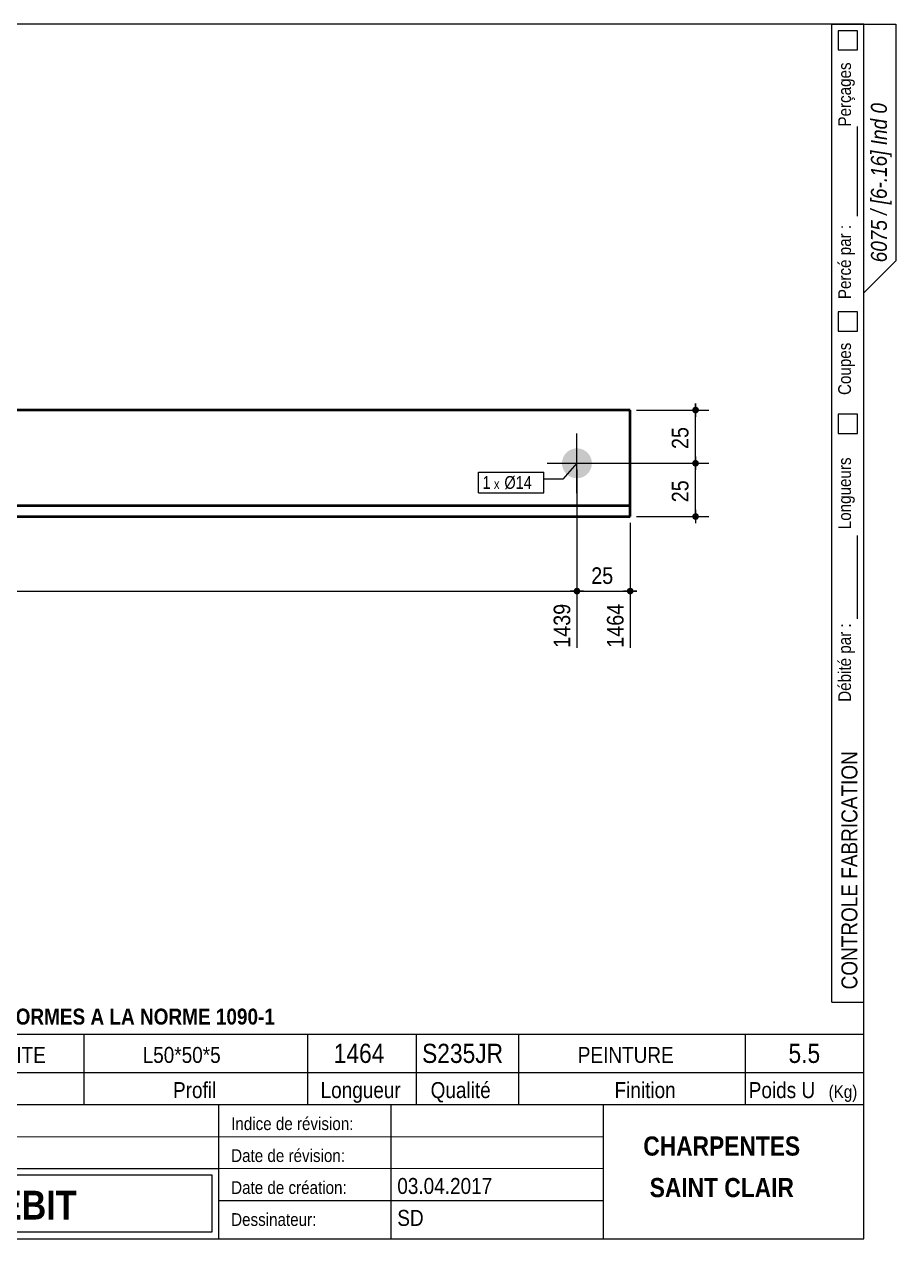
# Model space of a CAD drawing. Header units: millimetres. Extents: x 2 to 287, y 5 to 195.
# Drawn here: x 150.6 to 287, y 5 to 195 of the extents above; entities that cross this region are included whole.
import ezdxf

# ---------------------------------------------------------------- set-up
doc = ezdxf.new("R2010")
doc.units = ezdxf.units.MM
for name, color, linetype, lineweight in [('Autre type objet', 1, 'Continuous', 0), ('Boulon', 7, 'Continuous', 0), ('Cotation', 7, 'Continuous', 0), ('Désignation boulon', 3, 'Continuous', 0), ('Feuille dessin', 5, 'Continuous', 0), ('Piece', 2, 'Continuous', 0)]:
    doc.layers.add(name, color=color, linetype=linetype, lineweight=lineweight)
doc.styles.add('ARIAL', font='ARIAL.TTF')
doc.styles.add('ARIAL_BOLD', font='ARIALBD.TTF')
doc.styles.add('ARIAL_ITALIC', font='ARIALI.TTF')
doc.styles.add('COMIC_SANS_MS', font='COMIC.TTF')

# ---------------------------------------------------------------- blocks, each defined once
blk = doc.blocks.new('*A1')
at = {"layer": 'Boulon'}
blk.add_hatch(color=256, dxfattribs=at).paths.add_polyline_path([(237.06, 123.98), (237, 123.99), (236.94, 123.99), (236.88, 123.99), (236.83, 124), (236.77, 124.01), (236.71, 124.02), (236.66, 124.03), (236.6, 124.04), (236.55, 124.05), (236.49, 124.07), (236.44, 124.08), (236.38, 124.1), (236.33, 124.12), (236.27, 124.14), (236.22, 124.16), (236.17, 124.18), (236.12, 124.21), (236.06, 124.23), (236.01, 124.26), (235.96, 124.29), (235.91, 124.32), (235.87, 124.35), (235.82, 124.38), (235.77, 124.41), (235.72, 124.44), (235.68, 124.48), (235.63, 124.51), (235.59, 124.55), (235.55, 124.59), (235.5, 124.63), (235.46, 124.67), (235.42, 124.71), (235.38, 124.75), (235.35, 124.79), (235.31, 124.84), (235.27, 124.88), (235.24, 124.93), (235.21, 124.97), (235.17, 125.02), (235.14, 125.07), (235.11, 125.12), (235.08, 125.17), (235.06, 125.22), (235.03, 125.27), (235, 125.32), (234.98, 125.37), (234.96, 125.42), (234.94, 125.48), (234.92, 125.53), (234.9, 125.59), (234.88, 125.64), (234.87, 125.69), (234.85, 125.75), (234.84, 125.81), (234.83, 125.86), (234.81, 125.92), (234.81, 125.97), (234.8, 126.03), (234.79, 126.09), (234.79, 126.15), (234.78, 126.2), (234.78, 126.26), (234.78, 126.32), (234.78, 126.37), (234.78, 126.43), (234.79, 126.49), (234.79, 126.55), (234.8, 126.6), (234.81, 126.66), (234.82, 126.72), (234.83, 126.77), (234.84, 126.83), (234.85, 126.88), (234.87, 126.94), (234.88, 126.99), (234.9, 127.05), (234.92, 127.1), (234.94, 127.16), (234.96, 127.21), (234.98, 127.26), (235, 127.31), (235.03, 127.37), (235.06, 127.42), (235.08, 127.47), (235.11, 127.52), (235.14, 127.57), (235.17, 127.61), (235.21, 127.66), (235.24, 127.71), (235.27, 127.75), (235.31, 127.8), (235.35, 127.84), (235.39, 127.88), (235.42, 127.93), (235.46, 127.97), (235.51, 128.01), (235.55, 128.05), (235.59, 128.08), (235.63, 128.12), (235.68, 128.16), (235.72, 128.19), (235.77, 128.22), (235.82, 128.26), (235.87, 128.29), (235.91, 128.32), (235.96, 128.35), (236.01, 128.37), (236.07, 128.4), (236.12, 128.43), (236.17, 128.45), (236.22, 128.47), (236.27, 128.49), (236.33, 128.51), (236.38, 128.53), (236.44, 128.55), (236.49, 128.57), (236.55, 128.58), (236.6, 128.59), (236.66, 128.61), (236.72, 128.62), (236.77, 128.62), (236.83, 128.63), (236.89, 128.64), (236.94, 128.64), (237, 128.65), (237.06, 128.65), (237.11, 128.65), (237.17, 128.65), (237.23, 128.65), (237.29, 128.64), (237.34, 128.64), (237.4, 128.63), (237.46, 128.62), (237.51, 128.62), (237.57, 128.61), (237.63, 128.59), (237.68, 128.58), (237.74, 128.57), (237.79, 128.55), (237.85, 128.53), (237.9, 128.51), (237.95, 128.49), (238.01, 128.47), (238.06, 128.45), (238.11, 128.43), (238.16, 128.4), (238.21, 128.37), (238.26, 128.35), (238.31, 128.32), (238.36, 128.29), (238.41, 128.26), (238.46, 128.22), (238.5, 128.19), (238.55, 128.16), (238.59, 128.12), (238.64, 128.08), (238.68, 128.05), (238.72, 128.01), (238.76, 127.97), (238.8, 127.93), (238.84, 127.88), (238.88, 127.84), (238.92, 127.8), (238.95, 127.75), (238.99, 127.71), (239.02, 127.66), (239.05, 127.61), (239.09, 127.56), (239.12, 127.52), (239.14, 127.47), (239.17, 127.42), (239.2, 127.37), (239.22, 127.31), (239.25, 127.26), (239.27, 127.21), (239.29, 127.16), (239.31, 127.1), (239.33, 127.05), (239.35, 126.99), (239.36, 126.94), (239.38, 126.88), (239.39, 126.83), (239.4, 126.77), (239.41, 126.72), (239.42, 126.66), (239.43, 126.6), (239.44, 126.54), (239.44, 126.49), (239.44, 126.43), (239.45, 126.37), (239.45, 126.32), (239.45, 126.26), (239.44, 126.2), (239.44, 126.14), (239.44, 126.09), (239.43, 126.03), (239.42, 125.97), (239.41, 125.92), (239.4, 125.86), (239.39, 125.8), (239.38, 125.75), (239.36, 125.69), (239.35, 125.64), (239.33, 125.58), (239.31, 125.53), (239.29, 125.48), (239.27, 125.42), (239.25, 125.37), (239.22, 125.32), (239.2, 125.27), (239.17, 125.22), (239.14, 125.17), (239.12, 125.12), (239.09, 125.07), (239.05, 125.02), (239.02, 124.97), (238.99, 124.93), (238.95, 124.88), (238.92, 124.84), (238.88, 124.79), (238.84, 124.75), (238.8, 124.71), (238.76, 124.67), (238.72, 124.63), (238.68, 124.59), (238.64, 124.55), (238.59, 124.51), (238.55, 124.48), (238.5, 124.44), (238.46, 124.41), (238.41, 124.38), (238.36, 124.35), (238.31, 124.32), (238.26, 124.29), (238.21, 124.26), (238.16, 124.23), (238.11, 124.21), (238.06, 124.18), (238.01, 124.16), (237.95, 124.14), (237.9, 124.12), (237.85, 124.1), (237.79, 124.08), (237.74, 124.07), (237.68, 124.05), (237.62, 124.04), (237.57, 124.03), (237.51, 124.02), (237.46, 124.01), (237.4, 124), (237.34, 123.99), (237.29, 123.99), (237.23, 123.99), (237.17, 123.98), (237.11, 123.98)], flags=17)
at = {"layer": 'Boulon', "linetype": 'Continuous', "lineweight": 0}
for p, q in [((237.11, 121.65), (237.11, 130.98)), ((232.45, 126.32), (241.78, 126.32))]:
    blk.add_line(p, q, dxfattribs=at)
blk = doc.blocks.new('*A3')
at = {"layer": 'Piece', "color": 2, "linetype": 'Continuous', "lineweight": 40}
for p, q in [((35.68, 134.65), (35.68, 119.65)), ((140.51368, 134.65), (35.68, 134.65)), ((245.44736, 134.65), (140.61368, 134.65)), ((245.44736, 119.65), (245.44736, 134.65)), ((35.68, 119.65), (35.68, 117.983333)), ((140.51368, 119.65), (35.68, 119.65)), ((35.68, 117.983333), (140.51368, 117.983333)), ((245.44736, 119.65), (140.61368, 119.65)), ((140.61368, 117.983333), (245.44736, 117.983333)), ((245.44736, 117.983333), (245.44736, 119.65))]:
    blk.add_line(p, q, dxfattribs=at)
blk = doc.blocks.new('*A4')
at = {"layer": 'Feuille dessin', "linetype": 'Continuous', "lineweight": 0}
for p, q in [((282, 195), (5, 195)), ((5, 195), (5, 5)), ((282, 5), (282, 195)), ((5, 5), (282, 5))]:
    blk.add_line(p, q, dxfattribs=at)
at = {"layer": 'Feuille dessin', "style": 'ARIAL', "width": 0.85}
blk.add_text('Tekla Structures', height=2, rotation=90, dxfattribs=at).set_placement((4.5, 5.5))
blk = doc.blocks.new('*A5')
at = {"layer": 'Autre type objet', "linetype": 'Continuous', "lineweight": 0}
for p, q in [((277, 42), (277, 195)), ((277, 195), (287, 195)), ((278, 194), (278, 191)), ((281, 194), (278, 194)), ((281, 191), (281, 194)), ((282, 42), (282, 195)), ((287, 195), (287, 158)), ((278, 191), (281, 191)), ((281, 165), (281, 179)), ((287, 158), (282, 153)), ((278, 150), (278, 147)), ((281, 150), (278, 150)), ((281, 147), (281, 150)), ((278, 147), (281, 147)), ((278, 134), (278, 131)), ((281, 134), (278, 134)), ((281, 131), (281, 134)), ((278, 131), (281, 131)), ((281, 102), (281, 115)), ((277, 42), (282, 42))]:
    blk.add_line(p, q, dxfattribs=at)
at = {"layer": 'Autre type objet', "width": 0.85}
for s, height, style, p in [('Perçages', 2, 'ARIAL', (280, 179)), ('6075 / [6-.16] Ind 0', 2.5, 'ARIAL_ITALIC', (285.619109, 157.760245)), ('Percé par :', 2, 'ARIAL', (280, 152)), ('Coupes', 2, 'ARIAL', (280, 137)), ('Longueurs', 2, 'ARIAL', (280, 116)), ('Débité par :', 2, 'ARIAL', (280, 89)), ('CONTROLE FABRICATION', 2.5, 'ARIAL', (281, 44))]:
    blk.add_text(s, height=height, rotation=90, dxfattribs=dict(at, style=style)).set_placement(p)
blk = doc.blocks.new('*A7')
at = {"layer": 'Autre type objet', "linetype": 'Continuous', "lineweight": 0}
for p, q in [((92, 37), (282, 37)), ((92, 37), (92, 31)), ((92.51953, 36.5), (113.5, 36.5)), ((92.51953, 31.394341), (92.51953, 36.5)), ((113.5, 36.5), (113.5, 31.394341)), ((114.5, 31), (114.5, 37)), ((134.5, 31), (134.5, 37)), ((160, 31), (160, 37)), ((195, 31), (195, 37)), ((212, 31), (212, 37)), ((228, 31), (228, 37)), ((263.5, 31), (263.5, 37)), ((282, 31), (282, 37)), ((92, 31), (282, 31)), ((92, 31), (92, 5)), ((113.5, 31.394341), (92.51953, 31.394341)), ((114.5, 16), (114.5, 31)), ((134.5, 26), (134.5, 31)), ((160, 26), (160, 31)), ((195, 26), (195, 31)), ((212, 26), (212, 31)), ((228, 26), (228, 31)), ((263.5, 26), (263.5, 31)), ((282, 5), (282, 31)), ((92, 26), (282, 26)), ((181, 26), (181, 5)), ((208, 26), (208, 5)), ((241.262466, 5), (241.262466, 26)), ((92, 21), (241.327069, 20.935451)), ((92, 16), (181, 16)), ((181, 16), (241.297815, 16.021151)), ((93, 15), (180, 15)), ((93, 6), (93, 15)), ((180, 15), (180, 6)), ((181, 11), (241.217807, 10.969512)), ((180, 6), (93, 6)), ((92, 5), (282, 5))]:
    blk.add_line(p, q, dxfattribs=at)
at = {"layer": 'Autre type objet', "width": 0.85}
for s, height, style, p in [('TOLERANCES ESSENTIELLES CONFORMES A LA NORME 1090-1', 2.5, 'ARIAL_BOLD', (96.5, 38.5)), ('6-16', 3, 'ARIAL_BOLD', (98.285724, 32.540141)), ('4', 3, 'ARIAL', (120.389893, 32.5)), ('STABILITE', 2.5, 'ARIAL', (139.159546, 32.5)), ('L50*50*5', 2.5, 'ARIAL', (169.146973, 32.5)), ('1464', 3, 'ARIAL', (199.053223, 32.5)), ('S235JR', 3, 'ARIAL', (212.880127, 32.5)), ('PEINTURE', 2.5, 'ARIAL', (237.24646, 32.5)), ('5.5', 3, 'ARIAL', (270.222412, 32.5)), ('Repère', 2.5, 'ARIAL', (96.112978, 27)), ('Qté', 2.5, 'ARIAL', (119, 27)), ('Nom', 2.5, 'ARIAL', (142.961426, 27)), ('Profil', 2.5, 'ARIAL', (173.903564, 27)), ('Longueur', 2.5, 'ARIAL', (197, 27)), ('Qualité', 2.5, 'ARIAL', (214.218018, 27)), ('Finition', 2.5, 'ARIAL', (243, 27)), ('Poids U', 2.5, 'ARIAL', (264, 27)), ('(Kg)', 2, 'ARIAL', (276.5, 27)), ('6075', 3.5, 'ARIAL', (115.5, 22)), ('N° Affaire:', 2, 'ARIAL', (93.640566, 22)), ('Indice de révision:', 2, 'ARIAL', (183, 22)), ('CHARPENTES', 3, 'ARIAL_BOLD', (247.5, 18)), ('Nom Affaire:', 2, 'ARIAL', (93.640566, 17.5)), ('GHD Bât N', 3.5, 'ARIAL', (115.5, 17)), ('Date de révision:', 2, 'ARIAL', (183, 17)), ('Date de création:', 2, 'ARIAL', (183, 12)), ('03.04.2017', 2.5, 'ARIAL', (209, 12)), ('SAINT CLAIR', 3, 'ARIAL_BOLD', (248.5, 11.5)), ('CROQUIS   DE  DEBIT', 4.5, 'ARIAL_BOLD', (103, 8)), ('SD', 2.5, 'ARIAL', (209, 7)), ('Dessinateur:', 2, 'ARIAL', (183, 7))]:
    blk.add_text(s, height=height, dxfattribs=dict(at, style=style)).set_placement(p)
blk = doc.blocks.new('*A11')
at = {"layer": 'Cotation'}
for points in [[(255.65, 125.8), (255.63, 125.8), (255.6, 125.8), (255.58, 125.81), (255.55, 125.81), (255.53, 125.82), (255.5, 125.83), (255.48, 125.84), (255.46, 125.85), (255.43, 125.86), (255.41, 125.87), (255.39, 125.88), (255.37, 125.9), (255.35, 125.91), (255.33, 125.93), (255.31, 125.95), (255.29, 125.97), (255.28, 125.99), (255.26, 126.01), (255.25, 126.03), (255.23, 126.05), (255.22, 126.07), (255.21, 126.09), (255.2, 126.12), (255.19, 126.14), (255.18, 126.17), (255.18, 126.19), (255.17, 126.22), (255.17, 126.24), (255.16, 126.27), (255.16, 126.29), (255.16, 126.32), (255.16, 126.34), (255.16, 126.37), (255.17, 126.39), (255.17, 126.42), (255.18, 126.44), (255.18, 126.47), (255.19, 126.49), (255.2, 126.52), (255.21, 126.54), (255.22, 126.56), (255.23, 126.58), (255.25, 126.61), (255.26, 126.63), (255.28, 126.65), (255.29, 126.67), (255.31, 126.68), (255.33, 126.7), (255.35, 126.72), (255.37, 126.73), (255.39, 126.75), (255.41, 126.76), (255.43, 126.78), (255.46, 126.79), (255.48, 126.8), (255.5, 126.81), (255.53, 126.81), (255.55, 126.82), (255.58, 126.83), (255.6, 126.83), (255.63, 126.83), (255.65, 126.84), (255.68, 126.84), (255.71, 126.84), (255.73, 126.83), (255.76, 126.83), (255.78, 126.83), (255.81, 126.82), (255.83, 126.81), (255.86, 126.81), (255.88, 126.8), (255.9, 126.79), (255.93, 126.78), (255.95, 126.76), (255.97, 126.75), (255.99, 126.73), (256.01, 126.72), (256.03, 126.7), (256.05, 126.68), (256.07, 126.67), (256.08, 126.65), (256.1, 126.63), (256.11, 126.61), (256.13, 126.58), (256.14, 126.56), (256.15, 126.54), (256.16, 126.52), (256.17, 126.49), (256.18, 126.47), (256.18, 126.44), (256.19, 126.42), (256.19, 126.39), (256.2, 126.37), (256.2, 126.34), (256.2, 126.32), (256.2, 126.29), (256.2, 126.27), (256.19, 126.24), (256.19, 126.22), (256.18, 126.19), (256.18, 126.17), (256.17, 126.14), (256.16, 126.12), (256.15, 126.09), (256.14, 126.07), (256.13, 126.05), (256.11, 126.03), (256.1, 126.01), (256.08, 125.99), (256.07, 125.97), (256.05, 125.95), (256.03, 125.93), (256.01, 125.91), (255.99, 125.9), (255.97, 125.88), (255.95, 125.87), (255.93, 125.86), (255.9, 125.85), (255.88, 125.84), (255.86, 125.83), (255.83, 125.82), (255.81, 125.81), (255.78, 125.81), (255.76, 125.8), (255.73, 125.8), (255.71, 125.8), (255.68, 125.8)], [(255.65, 117.46), (255.63, 117.47), (255.6, 117.47), (255.58, 117.47), (255.55, 117.48), (255.53, 117.49), (255.5, 117.49), (255.48, 117.5), (255.46, 117.51), (255.43, 117.52), (255.41, 117.54), (255.39, 117.55), (255.37, 117.57), (255.35, 117.58), (255.33, 117.6), (255.31, 117.62), (255.29, 117.63), (255.28, 117.65), (255.26, 117.67), (255.25, 117.69), (255.23, 117.72), (255.22, 117.74), (255.21, 117.76), (255.2, 117.78), (255.19, 117.81), (255.18, 117.83), (255.18, 117.86), (255.17, 117.88), (255.17, 117.91), (255.16, 117.93), (255.16, 117.96), (255.16, 117.98), (255.16, 118.01), (255.16, 118.03), (255.17, 118.06), (255.17, 118.08), (255.18, 118.11), (255.18, 118.13), (255.19, 118.16), (255.2, 118.18), (255.21, 118.21), (255.22, 118.23), (255.23, 118.25), (255.25, 118.27), (255.26, 118.29), (255.28, 118.31), (255.29, 118.33), (255.31, 118.35), (255.33, 118.37), (255.35, 118.39), (255.37, 118.4), (255.39, 118.42), (255.41, 118.43), (255.43, 118.44), (255.46, 118.45), (255.48, 118.46), (255.5, 118.47), (255.53, 118.48), (255.55, 118.49), (255.58, 118.49), (255.6, 118.5), (255.63, 118.5), (255.65, 118.5), (255.68, 118.5), (255.71, 118.5), (255.73, 118.5), (255.76, 118.5), (255.78, 118.49), (255.81, 118.49), (255.83, 118.48), (255.86, 118.47), (255.88, 118.46), (255.9, 118.45), (255.93, 118.44), (255.95, 118.43), (255.97, 118.42), (255.99, 118.4), (256.01, 118.39), (256.03, 118.37), (256.05, 118.35), (256.07, 118.33), (256.08, 118.31), (256.1, 118.29), (256.11, 118.27), (256.13, 118.25), (256.14, 118.23), (256.15, 118.21), (256.16, 118.18), (256.17, 118.16), (256.18, 118.13), (256.18, 118.11), (256.19, 118.08), (256.19, 118.06), (256.2, 118.03), (256.2, 118.01), (256.2, 117.98), (256.2, 117.96), (256.2, 117.93), (256.19, 117.91), (256.19, 117.88), (256.18, 117.86), (256.18, 117.83), (256.17, 117.81), (256.16, 117.78), (256.15, 117.76), (256.14, 117.74), (256.13, 117.72), (256.11, 117.69), (256.1, 117.67), (256.08, 117.65), (256.07, 117.63), (256.05, 117.62), (256.03, 117.6), (256.01, 117.58), (255.99, 117.57), (255.97, 117.55), (255.95, 117.54), (255.93, 117.52), (255.9, 117.51), (255.88, 117.5), (255.86, 117.49), (255.83, 117.49), (255.81, 117.48), (255.78, 117.47), (255.76, 117.47), (255.73, 117.47), (255.71, 117.46), (255.68, 117.46)]]:
    blk.add_hatch(color=256, dxfattribs=at).paths.add_polyline_path(points, flags=17)
at = {"layer": 'Cotation', "linetype": 'Continuous', "lineweight": 0}
for p, q in [((255.68, 127.36), (255.68, 125.28)), ((255.68, 126.32), (255.68, 127.36)), ((238.11, 126.32), (257.76, 126.32)), ((254.64, 126.32), (256.72, 126.32)), ((255.68, 117.98), (255.68, 126.32)), ((246.45, 117.98), (257.76, 117.98)), ((254.64, 117.98), (256.72, 117.98)), ((255.68, 119.02), (255.68, 116.94)), ((255.68, 117.98), (255.68, 116.94))]:
    blk.add_line(p, q, dxfattribs=at)
at = {"layer": 'Cotation'}
for p in [(255.68, 126.32), (255.68, 117.98)]:
    blk.add_point(p, dxfattribs=at)
at = {"layer": 'Cotation', "style": 'ARIAL', "width": 0.85}
blk.add_text('25', height=2.6, rotation=90.0002, dxfattribs=at).set_placement((254.56, 120.22))
blk = doc.blocks.new('*A12')
at = {"layer": 'Cotation'}
for points in [[(255.65, 134.13), (255.63, 134.13), (255.6, 134.14), (255.58, 134.14), (255.55, 134.15), (255.53, 134.15), (255.5, 134.16), (255.48, 134.17), (255.46, 134.18), (255.43, 134.19), (255.41, 134.2), (255.39, 134.22), (255.37, 134.23), (255.35, 134.25), (255.33, 134.26), (255.31, 134.28), (255.29, 134.3), (255.28, 134.32), (255.26, 134.34), (255.25, 134.36), (255.23, 134.38), (255.22, 134.4), (255.21, 134.43), (255.2, 134.45), (255.19, 134.47), (255.18, 134.5), (255.18, 134.52), (255.17, 134.55), (255.17, 134.57), (255.16, 134.6), (255.16, 134.62), (255.16, 134.65), (255.16, 134.68), (255.16, 134.7), (255.17, 134.73), (255.17, 134.75), (255.18, 134.78), (255.18, 134.8), (255.19, 134.83), (255.2, 134.85), (255.21, 134.87), (255.22, 134.9), (255.23, 134.92), (255.25, 134.94), (255.26, 134.96), (255.28, 134.98), (255.29, 135), (255.31, 135.02), (255.33, 135.04), (255.35, 135.05), (255.37, 135.07), (255.39, 135.08), (255.41, 135.1), (255.43, 135.11), (255.46, 135.12), (255.48, 135.13), (255.5, 135.14), (255.53, 135.15), (255.55, 135.15), (255.58, 135.16), (255.6, 135.16), (255.63, 135.17), (255.65, 135.17), (255.68, 135.17), (255.71, 135.17), (255.73, 135.17), (255.76, 135.16), (255.78, 135.16), (255.81, 135.15), (255.83, 135.15), (255.86, 135.14), (255.88, 135.13), (255.9, 135.12), (255.93, 135.11), (255.95, 135.1), (255.97, 135.08), (255.99, 135.07), (256.01, 135.05), (256.03, 135.04), (256.05, 135.02), (256.07, 135), (256.08, 134.98), (256.1, 134.96), (256.11, 134.94), (256.13, 134.92), (256.14, 134.9), (256.15, 134.87), (256.16, 134.85), (256.17, 134.83), (256.18, 134.8), (256.18, 134.78), (256.19, 134.75), (256.19, 134.73), (256.2, 134.7), (256.2, 134.68), (256.2, 134.65), (256.2, 134.62), (256.2, 134.6), (256.19, 134.57), (256.19, 134.55), (256.18, 134.52), (256.18, 134.5), (256.17, 134.47), (256.16, 134.45), (256.15, 134.43), (256.14, 134.4), (256.13, 134.38), (256.11, 134.36), (256.1, 134.34), (256.08, 134.32), (256.07, 134.3), (256.05, 134.28), (256.03, 134.26), (256.01, 134.25), (255.99, 134.23), (255.97, 134.22), (255.95, 134.2), (255.93, 134.19), (255.9, 134.18), (255.88, 134.17), (255.86, 134.16), (255.83, 134.15), (255.81, 134.15), (255.78, 134.14), (255.76, 134.14), (255.73, 134.13), (255.71, 134.13), (255.68, 134.13)], [(255.65, 125.8), (255.63, 125.8), (255.6, 125.8), (255.58, 125.81), (255.55, 125.81), (255.53, 125.82), (255.5, 125.83), (255.48, 125.84), (255.46, 125.85), (255.43, 125.86), (255.41, 125.87), (255.39, 125.88), (255.37, 125.9), (255.35, 125.91), (255.33, 125.93), (255.31, 125.95), (255.29, 125.97), (255.28, 125.99), (255.26, 126.01), (255.25, 126.03), (255.23, 126.05), (255.22, 126.07), (255.21, 126.09), (255.2, 126.12), (255.19, 126.14), (255.18, 126.17), (255.18, 126.19), (255.17, 126.22), (255.17, 126.24), (255.16, 126.27), (255.16, 126.29), (255.16, 126.32), (255.16, 126.34), (255.16, 126.37), (255.17, 126.39), (255.17, 126.42), (255.18, 126.44), (255.18, 126.47), (255.19, 126.49), (255.2, 126.52), (255.21, 126.54), (255.22, 126.56), (255.23, 126.58), (255.25, 126.61), (255.26, 126.63), (255.28, 126.65), (255.29, 126.67), (255.31, 126.68), (255.33, 126.7), (255.35, 126.72), (255.37, 126.73), (255.39, 126.75), (255.41, 126.76), (255.43, 126.78), (255.46, 126.79), (255.48, 126.8), (255.5, 126.81), (255.53, 126.81), (255.55, 126.82), (255.58, 126.83), (255.6, 126.83), (255.63, 126.83), (255.65, 126.84), (255.68, 126.84), (255.71, 126.84), (255.73, 126.83), (255.76, 126.83), (255.78, 126.83), (255.81, 126.82), (255.83, 126.81), (255.86, 126.81), (255.88, 126.8), (255.9, 126.79), (255.93, 126.78), (255.95, 126.76), (255.97, 126.75), (255.99, 126.73), (256.01, 126.72), (256.03, 126.7), (256.05, 126.68), (256.07, 126.67), (256.08, 126.65), (256.1, 126.63), (256.11, 126.61), (256.13, 126.58), (256.14, 126.56), (256.15, 126.54), (256.16, 126.52), (256.17, 126.49), (256.18, 126.47), (256.18, 126.44), (256.19, 126.42), (256.19, 126.39), (256.2, 126.37), (256.2, 126.34), (256.2, 126.32), (256.2, 126.29), (256.2, 126.27), (256.19, 126.24), (256.19, 126.22), (256.18, 126.19), (256.18, 126.17), (256.17, 126.14), (256.16, 126.12), (256.15, 126.09), (256.14, 126.07), (256.13, 126.05), (256.11, 126.03), (256.1, 126.01), (256.08, 125.99), (256.07, 125.97), (256.05, 125.95), (256.03, 125.93), (256.01, 125.91), (255.99, 125.9), (255.97, 125.88), (255.95, 125.87), (255.93, 125.86), (255.9, 125.85), (255.88, 125.84), (255.86, 125.83), (255.83, 125.82), (255.81, 125.81), (255.78, 125.81), (255.76, 125.8), (255.73, 125.8), (255.71, 125.8), (255.68, 125.8)]]:
    blk.add_hatch(color=256, dxfattribs=at).paths.add_polyline_path(points, flags=17)
at = {"layer": 'Cotation', "linetype": 'Continuous', "lineweight": 0}
for p, q in [((255.68, 135.69), (255.68, 133.61)), ((255.68, 134.65), (255.68, 135.69)), ((246.45, 134.65), (257.76, 134.65)), ((254.64, 134.65), (256.72, 134.65)), ((255.68, 126.32), (255.68, 134.65)), ((255.68, 127.36), (255.68, 125.28)), ((238.11, 126.32), (257.76, 126.32)), ((254.64, 126.32), (256.72, 126.32)), ((255.68, 126.32), (255.68, 125.28))]:
    blk.add_line(p, q, dxfattribs=at)
at = {"layer": 'Cotation'}
for p in [(255.68, 134.65), (255.68, 126.32)]:
    blk.add_point(p, dxfattribs=at)
at = {"layer": 'Cotation', "style": 'ARIAL', "width": 0.85}
blk.add_text('25', height=2.6, rotation=90.0002, dxfattribs=at).set_placement((254.56, 128.55))
blk = doc.blocks.new('*A14')
at = {"layer": 'Cotation'}
for points in [[(43.99, 105.8), (43.96, 105.8), (43.94, 105.8), (43.91, 105.81), (43.89, 105.81), (43.86, 105.82), (43.84, 105.83), (43.81, 105.84), (43.79, 105.85), (43.77, 105.86), (43.75, 105.87), (43.72, 105.88), (43.7, 105.9), (43.68, 105.91), (43.66, 105.93), (43.65, 105.95), (43.63, 105.97), (43.61, 105.99), (43.6, 106.01), (43.58, 106.03), (43.57, 106.05), (43.55, 106.07), (43.54, 106.09), (43.53, 106.12), (43.52, 106.14), (43.52, 106.17), (43.51, 106.19), (43.5, 106.22), (43.5, 106.24), (43.5, 106.27), (43.49, 106.29), (43.49, 106.32), (43.49, 106.34), (43.5, 106.37), (43.5, 106.39), (43.5, 106.42), (43.51, 106.44), (43.52, 106.47), (43.52, 106.49), (43.53, 106.52), (43.54, 106.54), (43.55, 106.56), (43.57, 106.58), (43.58, 106.61), (43.6, 106.63), (43.61, 106.65), (43.63, 106.67), (43.65, 106.68), (43.66, 106.7), (43.68, 106.72), (43.7, 106.73), (43.72, 106.75), (43.75, 106.76), (43.77, 106.78), (43.79, 106.79), (43.81, 106.8), (43.84, 106.81), (43.86, 106.81), (43.89, 106.82), (43.91, 106.83), (43.94, 106.83), (43.96, 106.83), (43.99, 106.84), (44.01, 106.84), (44.04, 106.84), (44.06, 106.83), (44.09, 106.83), (44.11, 106.83), (44.14, 106.82), (44.16, 106.81), (44.19, 106.81), (44.21, 106.8), (44.24, 106.79), (44.26, 106.78), (44.28, 106.76), (44.3, 106.75), (44.32, 106.73), (44.34, 106.72), (44.36, 106.7), (44.38, 106.68), (44.4, 106.67), (44.42, 106.65), (44.43, 106.63), (44.45, 106.61), (44.46, 106.58), (44.47, 106.56), (44.48, 106.54), (44.49, 106.52), (44.5, 106.49), (44.51, 106.47), (44.52, 106.44), (44.52, 106.42), (44.53, 106.39), (44.53, 106.37), (44.53, 106.34), (44.53, 106.32), (44.53, 106.29), (44.53, 106.27), (44.53, 106.24), (44.52, 106.22), (44.52, 106.19), (44.51, 106.17), (44.5, 106.14), (44.49, 106.12), (44.48, 106.09), (44.47, 106.07), (44.46, 106.05), (44.45, 106.03), (44.43, 106.01), (44.42, 105.99), (44.4, 105.97), (44.38, 105.95), (44.36, 105.93), (44.34, 105.91), (44.32, 105.9), (44.3, 105.88), (44.28, 105.87), (44.26, 105.86), (44.24, 105.85), (44.21, 105.84), (44.19, 105.83), (44.16, 105.82), (44.14, 105.81), (44.11, 105.81), (44.09, 105.8), (44.06, 105.8), (44.04, 105.8), (44.01, 105.8)], [(237.09, 105.8), (237.06, 105.8), (237.04, 105.8), (237.01, 105.81), (236.99, 105.81), (236.96, 105.82), (236.94, 105.83), (236.92, 105.84), (236.89, 105.85), (236.87, 105.86), (236.85, 105.87), (236.83, 105.88), (236.8, 105.9), (236.78, 105.91), (236.76, 105.93), (236.75, 105.95), (236.73, 105.97), (236.71, 105.99), (236.7, 106.01), (236.68, 106.03), (236.67, 106.05), (236.66, 106.07), (236.64, 106.09), (236.63, 106.12), (236.62, 106.14), (236.62, 106.17), (236.61, 106.19), (236.6, 106.22), (236.6, 106.24), (236.6, 106.27), (236.59, 106.29), (236.59, 106.32), (236.59, 106.34), (236.6, 106.37), (236.6, 106.39), (236.6, 106.42), (236.61, 106.44), (236.62, 106.47), (236.62, 106.49), (236.63, 106.52), (236.64, 106.54), (236.66, 106.56), (236.67, 106.58), (236.68, 106.61), (236.7, 106.63), (236.71, 106.65), (236.73, 106.67), (236.75, 106.68), (236.76, 106.7), (236.78, 106.72), (236.8, 106.73), (236.83, 106.75), (236.85, 106.76), (236.87, 106.78), (236.89, 106.79), (236.92, 106.8), (236.94, 106.81), (236.96, 106.81), (236.99, 106.82), (237.01, 106.83), (237.04, 106.83), (237.06, 106.83), (237.09, 106.84), (237.11, 106.84), (237.14, 106.84), (237.16, 106.83), (237.19, 106.83), (237.22, 106.83), (237.24, 106.82), (237.26, 106.81), (237.29, 106.81), (237.31, 106.8), (237.34, 106.79), (237.36, 106.78), (237.38, 106.76), (237.4, 106.75), (237.42, 106.73), (237.44, 106.72), (237.46, 106.7), (237.48, 106.68), (237.5, 106.67), (237.52, 106.65), (237.53, 106.63), (237.55, 106.61), (237.56, 106.58), (237.57, 106.56), (237.58, 106.54), (237.59, 106.52), (237.6, 106.49), (237.61, 106.47), (237.62, 106.44), (237.62, 106.42), (237.63, 106.39), (237.63, 106.37), (237.63, 106.34), (237.63, 106.32), (237.63, 106.29), (237.63, 106.27), (237.63, 106.24), (237.62, 106.22), (237.62, 106.19), (237.61, 106.17), (237.6, 106.14), (237.59, 106.12), (237.58, 106.09), (237.57, 106.07), (237.56, 106.05), (237.55, 106.03), (237.53, 106.01), (237.52, 105.99), (237.5, 105.97), (237.48, 105.95), (237.46, 105.93), (237.44, 105.91), (237.42, 105.9), (237.4, 105.88), (237.38, 105.87), (237.36, 105.86), (237.34, 105.85), (237.31, 105.84), (237.29, 105.83), (237.26, 105.82), (237.24, 105.81), (237.22, 105.81), (237.19, 105.8), (237.16, 105.8), (237.14, 105.8), (237.11, 105.8)]]:
    blk.add_hatch(color=256, dxfattribs=at).paths.add_polyline_path(points, flags=17)
at = {"layer": 'Cotation', "linetype": 'Continuous', "lineweight": 0}
for p, q in [((44.01, 125.32), (44.01, 101.32)), ((237.11, 125.32), (237.11, 97.46)), ((44.01, 107.36), (44.01, 105.28)), ((237.11, 107.36), (237.11, 105.28)), ((45.05, 106.32), (42.97, 106.32)), ((44.01, 106.32), (42.97, 106.32)), ((44.01, 106.32), (237.11, 106.32)), ((238.15, 106.32), (236.07, 106.32)), ((237.11, 106.32), (238.15, 106.32))]:
    blk.add_line(p, q, dxfattribs=at)
at = {"layer": 'Cotation'}
for p in [(44.01, 106.32), (237.11, 106.32)]:
    blk.add_point(p, dxfattribs=at)
at = {"layer": 'Cotation', "style": 'ARIAL', "width": 0.85}
blk.add_text('1414', height=2.6, dxfattribs=at).set_placement((136.71, 107.44))
blk.add_text('1439', height=2.6, rotation=90.0002, dxfattribs=at).set_placement((236.07, 97.46))
blk = doc.blocks.new('*A15')
at = {"layer": 'Cotation'}
for points in [[(237.09, 105.8), (237.06, 105.8), (237.04, 105.8), (237.01, 105.81), (236.99, 105.81), (236.96, 105.82), (236.94, 105.83), (236.92, 105.84), (236.89, 105.85), (236.87, 105.86), (236.85, 105.87), (236.83, 105.88), (236.8, 105.9), (236.78, 105.91), (236.76, 105.93), (236.75, 105.95), (236.73, 105.97), (236.71, 105.99), (236.7, 106.01), (236.68, 106.03), (236.67, 106.05), (236.66, 106.07), (236.64, 106.09), (236.63, 106.12), (236.62, 106.14), (236.62, 106.17), (236.61, 106.19), (236.6, 106.22), (236.6, 106.24), (236.6, 106.27), (236.59, 106.29), (236.59, 106.32), (236.59, 106.34), (236.6, 106.37), (236.6, 106.39), (236.6, 106.42), (236.61, 106.44), (236.62, 106.47), (236.62, 106.49), (236.63, 106.52), (236.64, 106.54), (236.66, 106.56), (236.67, 106.58), (236.68, 106.61), (236.7, 106.63), (236.71, 106.65), (236.73, 106.67), (236.75, 106.68), (236.76, 106.7), (236.78, 106.72), (236.8, 106.73), (236.83, 106.75), (236.85, 106.76), (236.87, 106.78), (236.89, 106.79), (236.92, 106.8), (236.94, 106.81), (236.96, 106.81), (236.99, 106.82), (237.01, 106.83), (237.04, 106.83), (237.06, 106.83), (237.09, 106.84), (237.11, 106.84), (237.14, 106.84), (237.16, 106.83), (237.19, 106.83), (237.22, 106.83), (237.24, 106.82), (237.26, 106.81), (237.29, 106.81), (237.31, 106.8), (237.34, 106.79), (237.36, 106.78), (237.38, 106.76), (237.4, 106.75), (237.42, 106.73), (237.44, 106.72), (237.46, 106.7), (237.48, 106.68), (237.5, 106.67), (237.52, 106.65), (237.53, 106.63), (237.55, 106.61), (237.56, 106.58), (237.57, 106.56), (237.58, 106.54), (237.59, 106.52), (237.6, 106.49), (237.61, 106.47), (237.62, 106.44), (237.62, 106.42), (237.63, 106.39), (237.63, 106.37), (237.63, 106.34), (237.63, 106.32), (237.63, 106.29), (237.63, 106.27), (237.63, 106.24), (237.62, 106.22), (237.62, 106.19), (237.61, 106.17), (237.6, 106.14), (237.59, 106.12), (237.58, 106.09), (237.57, 106.07), (237.56, 106.05), (237.55, 106.03), (237.53, 106.01), (237.52, 105.99), (237.5, 105.97), (237.48, 105.95), (237.46, 105.93), (237.44, 105.91), (237.42, 105.9), (237.4, 105.88), (237.38, 105.87), (237.36, 105.86), (237.34, 105.85), (237.31, 105.84), (237.29, 105.83), (237.26, 105.82), (237.24, 105.81), (237.22, 105.81), (237.19, 105.8), (237.16, 105.8), (237.14, 105.8), (237.11, 105.8)], [(245.42, 105.8), (245.4, 105.8), (245.37, 105.8), (245.35, 105.81), (245.32, 105.81), (245.3, 105.82), (245.27, 105.83), (245.25, 105.84), (245.23, 105.85), (245.2, 105.86), (245.18, 105.87), (245.16, 105.88), (245.14, 105.9), (245.12, 105.91), (245.1, 105.93), (245.08, 105.95), (245.06, 105.97), (245.05, 105.99), (245.03, 106.01), (245.01, 106.03), (245, 106.05), (244.99, 106.07), (244.98, 106.09), (244.97, 106.12), (244.96, 106.14), (244.95, 106.17), (244.94, 106.19), (244.94, 106.22), (244.93, 106.24), (244.93, 106.27), (244.93, 106.29), (244.93, 106.32), (244.93, 106.34), (244.93, 106.37), (244.93, 106.39), (244.94, 106.42), (244.94, 106.44), (244.95, 106.47), (244.96, 106.49), (244.97, 106.52), (244.98, 106.54), (244.99, 106.56), (245, 106.58), (245.01, 106.61), (245.03, 106.63), (245.05, 106.65), (245.06, 106.67), (245.08, 106.68), (245.1, 106.7), (245.12, 106.72), (245.14, 106.73), (245.16, 106.75), (245.18, 106.76), (245.2, 106.78), (245.23, 106.79), (245.25, 106.8), (245.27, 106.81), (245.3, 106.81), (245.32, 106.82), (245.35, 106.83), (245.37, 106.83), (245.4, 106.83), (245.42, 106.84), (245.45, 106.84), (245.47, 106.84), (245.5, 106.83), (245.52, 106.83), (245.55, 106.83), (245.57, 106.82), (245.6, 106.81), (245.62, 106.81), (245.65, 106.8), (245.67, 106.79), (245.69, 106.78), (245.71, 106.76), (245.74, 106.75), (245.76, 106.73), (245.78, 106.72), (245.8, 106.7), (245.82, 106.68), (245.83, 106.67), (245.85, 106.65), (245.87, 106.63), (245.88, 106.61), (245.89, 106.58), (245.91, 106.56), (245.92, 106.54), (245.93, 106.52), (245.94, 106.49), (245.94, 106.47), (245.95, 106.44), (245.96, 106.42), (245.96, 106.39), (245.96, 106.37), (245.97, 106.34), (245.97, 106.32), (245.97, 106.29), (245.96, 106.27), (245.96, 106.24), (245.96, 106.22), (245.95, 106.19), (245.94, 106.17), (245.94, 106.14), (245.93, 106.12), (245.92, 106.09), (245.91, 106.07), (245.89, 106.05), (245.88, 106.03), (245.87, 106.01), (245.85, 105.99), (245.83, 105.97), (245.82, 105.95), (245.8, 105.93), (245.78, 105.91), (245.76, 105.9), (245.74, 105.88), (245.71, 105.87), (245.69, 105.86), (245.67, 105.85), (245.65, 105.84), (245.62, 105.83), (245.6, 105.82), (245.57, 105.81), (245.55, 105.81), (245.52, 105.8), (245.5, 105.8), (245.47, 105.8), (245.45, 105.8)]]:
    blk.add_hatch(color=256, dxfattribs=at).paths.add_polyline_path(points, flags=17)
at = {"layer": 'Cotation', "linetype": 'Continuous', "lineweight": 0}
for p, q in [((237.11, 125.32), (237.11, 97.46)), ((245.45, 116.98), (245.45, 97.46)), ((237.11, 107.36), (237.11, 105.28)), ((245.45, 107.36), (245.45, 105.28)), ((238.15, 106.32), (236.07, 106.32)), ((237.11, 106.32), (236.07, 106.32)), ((237.11, 106.32), (245.45, 106.32)), ((246.49, 106.32), (244.41, 106.32)), ((245.45, 106.32), (246.49, 106.32))]:
    blk.add_line(p, q, dxfattribs=at)
at = {"layer": 'Cotation'}
for p in [(237.11, 106.32), (245.45, 106.32)]:
    blk.add_point(p, dxfattribs=at)
at = {"layer": 'Cotation', "style": 'ARIAL', "width": 0.85}
blk.add_text('25', height=2.6, dxfattribs=at).set_placement((239.35, 107.44))
blk.add_text('1464', height=2.6, rotation=90.0002, dxfattribs=at).set_placement((244.41, 97.46))
blk = doc.blocks.new('*A16')
at = {"layer": 'Désignation boulon', "linetype": 'Continuous', "lineweight": 0}
for p, q in [((237.114026, 126.316667), (234.918026, 123.85)), ((221.730136, 124.916667), (231.918026, 124.916667)), ((221.730136, 121.716667), (221.730136, 124.916667)), ((231.918026, 121.716667), (231.918026, 124.916667)), ((234.918026, 123.85), (231.918026, 123.85)), ((221.730136, 121.716667), (231.918026, 121.716667))]:
    blk.add_line(p, q, dxfattribs=at)
at = {"layer": 'Désignation boulon', "style": 'COMIC_SANS_MS', "width": 0.85}
for s, height, p in [('1', 2, (222.330136, 122.316667)), ('Ø14', 2, (225.760995, 122.316667)), ('x', 1.5, (224.130331, 122.316667))]:
    blk.add_text(s, height=height, dxfattribs=at).set_placement(p)

msp = doc.modelspace()

# ---------------------------------------------------------------- block references
at = {"lineweight": 0}
for name in ['*A4', '*A5', '*A12', '*A3', '*A1', '*A11', '*A16', '*A14', '*A15', '*A7']:
    msp.add_blockref(name, (0, 0), dxfattribs=at)

doc.saveas('drawing.dxf')
